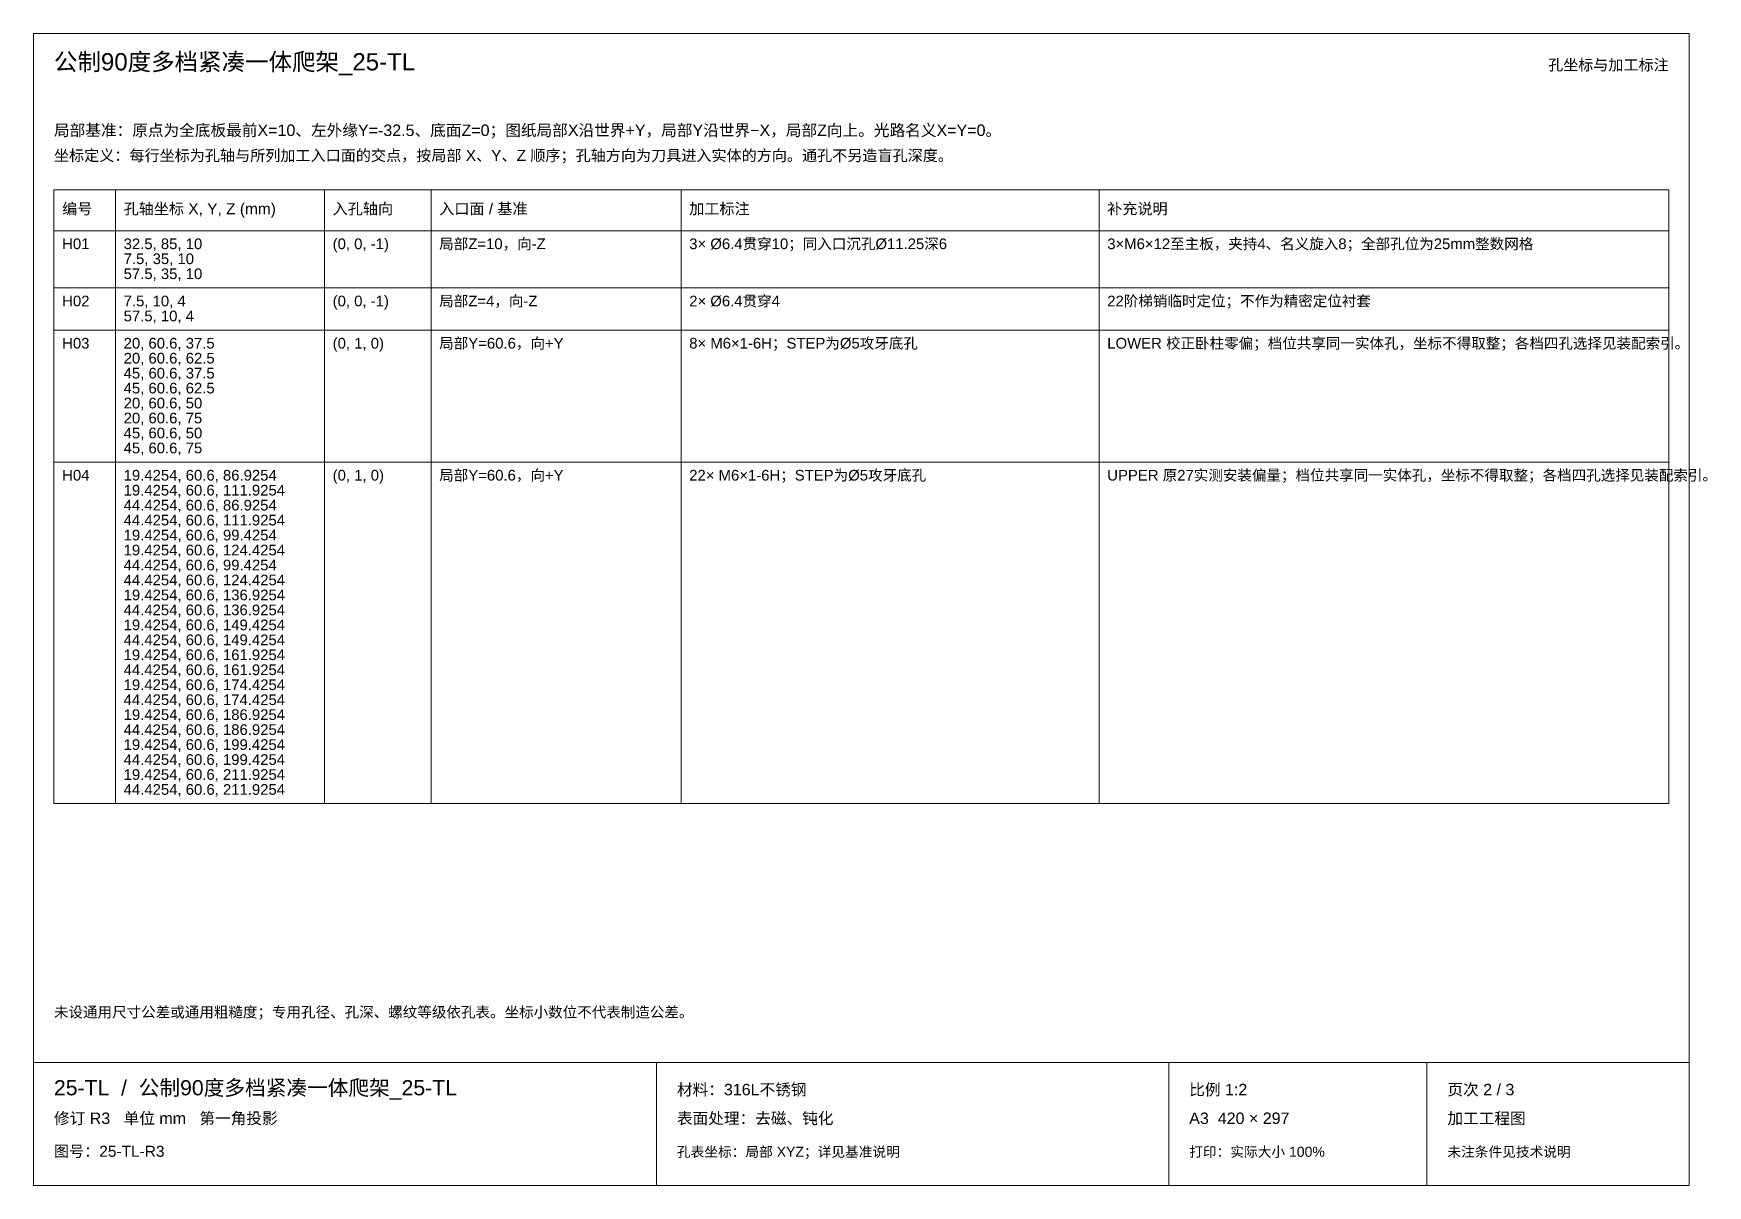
# Paper-space layout '02_孔表及加工说明' of a CAD drawing. Header units: millimetres. Extents: x 8 to 416, y 8 to 289.
import ezdxf
from ezdxf.enums import TextEntityAlignment as Align

# ---------------------------------------------------------------- set-up
doc = ezdxf.new("R2010")
doc.units = ezdxf.units.MM
doc.layers.add('ANNOTATIONS', color=7, linetype='CONTINUOUS', lineweight=18)
doc.styles.add('CJK', font='Arial Unicode.ttf')

psp = doc.layouts.new('02_孔表及加工说明')

# ---------------------------------------------------------------- linework, layer by layer
at = {"layer": 'ANNOTATIONS'}
for p, q in [((412, 289), (8, 289)), ((8, 289), (8, 8)), ((412, 8), (412, 289)), ((28, 250.9), (13, 250.9)), ((13, 250.9), (13, 240.9)), ((28, 240.9), (28, 250.9)), ((79, 250.9), (28, 250.9)), ((28, 250.9), (28, 240.9)), ((79, 240.9), (79, 250.9)), ((105, 250.9), (79, 250.9)), ((79, 250.9), (79, 240.9)), ((105, 240.9), (105, 250.9)), ((166, 250.9), (105, 250.9)), ((105, 250.9), (105, 240.9)), ((166, 240.9), (166, 250.9)), ((268, 250.9), (166, 250.9)), ((166, 250.9), (166, 240.9)), ((268, 240.9), (268, 250.9)), ((407, 250.9), (268, 250.9)), ((268, 250.9), (268, 240.9)), ((407, 240.9), (407, 250.9)), ((13, 240.9), (28, 240.9)), ((28, 240.9), (13, 240.9)), ((13, 240.9), (13, 226.95)), ((28, 240.9), (79, 240.9)), ((28, 226.95), (28, 240.9)), ((79, 240.9), (28, 240.9)), ((28, 240.9), (28, 226.95)), ((79, 240.9), (105, 240.9)), ((79, 226.95), (79, 240.9)), ((105, 240.9), (79, 240.9)), ((79, 240.9), (79, 226.95)), ((105, 240.9), (166, 240.9)), ((105, 226.95), (105, 240.9)), ((166, 240.9), (105, 240.9)), ((105, 240.9), (105, 226.95)), ((166, 240.9), (268, 240.9)), ((166, 226.95), (166, 240.9)), ((268, 240.9), (166, 240.9)), ((166, 240.9), (166, 226.95)), ((268, 240.9), (407, 240.9)), ((268, 226.95), (268, 240.9)), ((407, 240.9), (268, 240.9)), ((268, 240.9), (268, 226.95)), ((407, 226.95), (407, 240.9)), ((13, 226.95), (28, 226.95)), ((28, 226.95), (13, 226.95)), ((13, 226.95), (13, 216.65)), ((28, 226.95), (79, 226.95)), ((28, 216.65), (28, 226.95)), ((79, 226.95), (28, 226.95)), ((28, 226.95), (28, 216.65)), ((79, 226.95), (105, 226.95)), ((79, 216.65), (79, 226.95)), ((105, 226.95), (79, 226.95)), ((79, 226.95), (79, 216.65)), ((105, 226.95), (166, 226.95)), ((105, 216.65), (105, 226.95)), ((166, 226.95), (105, 226.95)), ((105, 226.95), (105, 216.65)), ((166, 226.95), (268, 226.95)), ((166, 216.65), (166, 226.95)), ((268, 226.95), (166, 226.95)), ((166, 226.95), (166, 216.65)), ((268, 226.95), (407, 226.95)), ((268, 216.65), (268, 226.95)), ((407, 226.95), (268, 226.95)), ((268, 226.95), (268, 216.65)), ((407, 216.65), (407, 226.95)), ((13, 216.65), (28, 216.65)), ((28, 216.65), (13, 216.65)), ((13, 216.65), (13, 184.45)), ((28, 216.65), (79, 216.65)), ((28, 184.45), (28, 216.65)), ((79, 216.65), (28, 216.65)), ((28, 216.65), (28, 184.45)), ((79, 216.65), (105, 216.65)), ((79, 184.45), (79, 216.65)), ((105, 216.65), (79, 216.65)), ((79, 216.65), (79, 184.45)), ((105, 216.65), (166, 216.65)), ((105, 184.45), (105, 216.65)), ((166, 216.65), (105, 216.65)), ((105, 216.65), (105, 184.45)), ((166, 216.65), (268, 216.65)), ((166, 184.45), (166, 216.65)), ((268, 216.65), (166, 216.65)), ((166, 216.65), (166, 184.45)), ((268, 216.65), (407, 216.65)), ((268, 184.45), (268, 216.65)), ((407, 216.65), (268, 216.65)), ((268, 216.65), (268, 184.45)), ((407, 184.45), (407, 216.65)), ((13, 184.45), (28, 184.45)), ((28, 184.45), (13, 184.45)), ((13, 184.45), (13, 101.15)), ((28, 184.45), (79, 184.45)), ((28, 101.15), (28, 184.45)), ((79, 184.45), (28, 184.45)), ((28, 184.45), (28, 101.15)), ((79, 184.45), (105, 184.45)), ((79, 101.15), (79, 184.45)), ((105, 184.45), (79, 184.45)), ((79, 184.45), (79, 101.15)), ((105, 184.45), (166, 184.45)), ((105, 101.15), (105, 184.45)), ((166, 184.45), (105, 184.45)), ((105, 184.45), (105, 101.15)), ((166, 184.45), (268, 184.45)), ((166, 101.15), (166, 184.45)), ((268, 184.45), (166, 184.45)), ((166, 184.45), (166, 101.15)), ((268, 184.45), (407, 184.45)), ((268, 101.15), (268, 184.45)), ((407, 184.45), (268, 184.45)), ((268, 184.45), (268, 101.15)), ((407, 101.15), (407, 184.45)), ((13, 101.15), (28, 101.15)), ((28, 101.15), (79, 101.15)), ((79, 101.15), (105, 101.15)), ((105, 101.15), (166, 101.15)), ((166, 101.15), (268, 101.15)), ((268, 101.15), (407, 101.15)), ((8, 38), (412, 38)), ((160, 8), (160, 38)), ((285, 8), (285, 38)), ((348, 8), (348, 38)), ((8, 8), (412, 8))]:
    psp.add_line(p, q, dxfattribs=at)

# ---------------------------------------------------------------- texts
at = {"layer": 'ANNOTATIONS', "style": 'CJK'}
for s, height, p in [('公制90度多档紧凑一体爬架_25-TL', 4.2, (13, 280)), ('局部基准：原点为全底板最前X=10、左外缘Y=-32.5、底面Z=0；图纸局部X沿世界+Y，局部Y沿世界−X，局部Z向上。光路名义X=Y=0。', 2.8, (13, 264)), ('坐标定义：每行坐标为孔轴与所列加工入口面的交点，按局部 X、Y、Z 顺序；孔轴方向为刀具进入实体的方向。通孔不另造盲孔深度。', 2.7, (13, 257.9)), ('编号', 2.7, (15, 244.9)), ('孔轴坐标 X, Y, Z (mm)', 2.7, (30, 244.9)), ('入孔轴向', 2.7, (81, 244.9)), ('入口面 / 基准', 2.7, (107, 244.9)), ('加工标注', 2.7, (168, 244.9)), ('补充说明', 2.7, (270, 244.9)), ('H01', 2.6, (15, 236.4)), ('32.5, 85, 10', 2.6, (30, 236.4)), ('(0, 0, -1)', 2.6, (81, 236.4)), ('局部Z=10，向-Z', 2.6, (107, 236.4)), ('3× Ø6.4贯穿10；同入口沉孔Ø11.25深6', 2.6, (168, 236.4)), ('3×M6×12至主板，夹持4、名义旋入8；全部孔位为25mm整数网格', 2.6, (270, 236.4)), ('7.5, 35, 10', 2.6, (30, 232.75)), ('57.5, 35, 10', 2.6, (30, 229.1)), ('H02', 2.6, (15, 222.45)), ('7.5, 10, 4', 2.6, (30, 222.45)), ('(0, 0, -1)', 2.6, (81, 222.45)), ('局部Z=4，向-Z', 2.6, (107, 222.45)), ('2× Ø6.4贯穿4', 2.6, (168, 222.45)), ('22阶梯销临时定位；不作为精密定位衬套', 2.6, (270, 222.45)), ('57.5, 10, 4', 2.6, (30, 218.8)), ('H03', 2.6, (15, 212.15)), ('20, 60.6, 37.5', 2.6, (30, 212.15)), ('(0, 1, 0)', 2.6, (81, 212.15)), ('局部Y=60.6，向+Y', 2.6, (107, 212.15)), ('8× M6×1-6H；STEP为Ø5攻牙底孔', 2.6, (168, 212.15)), ('LOWER 校正卧柱零偏；档位共享同一实体孔，坐标不得取整；各档四孔选择见装配索引。', 2.6, (270, 212.15)), ('20, 60.6, 62.5', 2.6, (30, 208.5)), ('45, 60.6, 37.5', 2.6, (30, 204.85)), ('45, 60.6, 62.5', 2.6, (30, 201.2)), ('20, 60.6, 50', 2.6, (30, 197.55)), ('20, 60.6, 75', 2.6, (30, 193.9)), ('45, 60.6, 50', 2.6, (30, 190.25)), ('45, 60.6, 75', 2.6, (30, 186.6)), ('H04', 2.6, (15, 179.95)), ('19.4254, 60.6, 86.9254', 2.6, (30, 179.95)), ('(0, 1, 0)', 2.6, (81, 179.95)), ('局部Y=60.6，向+Y', 2.6, (107, 179.95)), ('22× M6×1-6H；STEP为Ø5攻牙底孔', 2.6, (168, 179.95)), ('UPPER 原27实测安装偏量；档位共享同一实体孔，坐标不得取整；各档四孔选择见装配索引。', 2.6, (270, 179.95)), ('19.4254, 60.6, 111.9254', 2.6, (30, 176.3)), ('44.4254, 60.6, 86.9254', 2.6, (30, 172.65)), ('44.4254, 60.6, 111.9254', 2.6, (30, 169)), ('19.4254, 60.6, 99.4254', 2.6, (30, 165.35)), ('19.4254, 60.6, 124.4254', 2.6, (30, 161.7)), ('44.4254, 60.6, 99.4254', 2.6, (30, 158.05)), ('44.4254, 60.6, 124.4254', 2.6, (30, 154.4)), ('19.4254, 60.6, 136.9254', 2.6, (30, 150.75)), ('44.4254, 60.6, 136.9254', 2.6, (30, 147.1)), ('19.4254, 60.6, 149.4254', 2.6, (30, 143.45)), ('44.4254, 60.6, 149.4254', 2.6, (30, 139.8)), ('44.4254, 60.6, 161.9254', 2.6, (30, 132.5)), ('19.4254, 60.6, 161.9254', 2.6, (30, 136.15)), ('19.4254, 60.6, 174.4254', 2.6, (30, 128.85)), ('44.4254, 60.6, 174.4254', 2.6, (30, 125.2)), ('19.4254, 60.6, 186.9254', 2.6, (30, 121.55)), ('44.4254, 60.6, 186.9254', 2.6, (30, 117.9)), ('19.4254, 60.6, 199.4254', 2.6, (30, 114.25)), ('44.4254, 60.6, 199.4254', 2.6, (30, 110.6)), ('19.4254, 60.6, 211.9254', 2.6, (30, 106.95)), ('44.4254, 60.6, 211.9254', 2.6, (30, 103.3)), ('未设通用尺寸公差或通用粗糙度；专用孔径、孔深、螺纹等级依孔表。坐标小数位不代表制造公差。', 2.6, (13, 49)), ('25-TL  /  公制90度多档紧凑一体爬架_25-TL', 3.7, (13, 30)), ('材料：316L不锈钢', 2.8, (165, 30)), ('比例 1:2', 2.8, (290, 30)), ('页次 2 / 3', 2.8, (353, 30)), ('修订 R3   单位 mm   第一角投影', 2.8, (13, 23)), ('表面处理：去磁、钝化', 2.8, (165, 23)), ('A3  420 × 297', 2.8, (290, 23)), ('加工工程图', 2.8, (353, 23)), ('图号：25-TL-R3', 2.7, (13, 15)), ('孔表坐标：局部 XYZ；详见基准说明', 2.45, (165, 15)), ('打印：实际大小 100%', 2.45, (290, 15)), ('未注条件见技术说明', 2.45, (353, 15))]:
    psp.add_text(s, height=height, dxfattribs=at).set_placement(p)
psp.add_text('孔坐标与加工标注', height=2.7, dxfattribs=at).set_placement((407, 280), align=Align.RIGHT)

doc.saveas('drawing.dxf')
